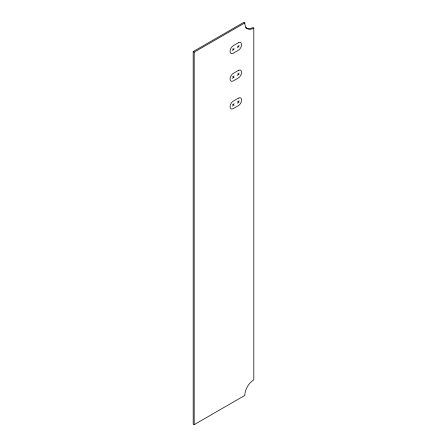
<?xml version="1.0" encoding="UTF-8"?>
<svg xmlns="http://www.w3.org/2000/svg" width="447" height="447" viewBox="0 0 447 447"><rect width="100%" height="100%" fill="white"/><g stroke="black" fill="none" stroke-linecap="round" stroke-linejoin="round"><path stroke-width="0.67" d="M232.574 50.734L234.072 48.136M237.569 47.851L239.072 45.253M232.574 78.432L234.072 75.834M237.569 75.549L239.072 72.95M232.574 106.129L234.072 103.536M237.569 103.246L239.072 100.648M193.188 51.578L243.816 22.35L244.816 22.926A12.723 7.342 -60 0 0 253.812 28.122L253.812 379.838A12.723 7.342 -60 0 0 244.816 395.422L194.188 424.65L193.188 424.074L193.188 51.578L194.188 52.159L244.816 22.926M253.812 28.122L252.812 27.541A12.723 7.342 -60 0 1 245.431 27.356M237.569 46.119L239.072 46.985M232.574 49.002L234.072 49.868M237.569 73.816L239.072 74.683M232.574 76.7L234.072 77.566M237.569 101.514L239.072 102.38M232.574 104.397L234.072 105.263M194.188 52.159L194.188 424.65M238.318 42.8L233.323 45.683A4.593 2.654 -60 0 0 230.076 51.31A4.593 2.654 -60 0 0 233.323 53.187L238.318 50.304A4.593 2.654 -60 0 0 241.57 44.678A4.593 2.654 -60 0 0 238.318 42.8M238.318 70.497L233.323 73.386A4.593 2.654 -60 0 0 230.076 79.007A4.593 2.654 -60 0 0 233.323 80.885L238.318 78.001A4.593 2.654 -60 0 0 241.57 72.375A4.593 2.654 -60 0 0 238.318 70.497M238.318 98.195L233.323 101.083A4.593 2.654 -60 0 0 230.076 106.71A4.593 2.654 -60 0 0 233.323 108.582L238.318 105.699A4.593 2.654 -60 0 0 241.57 100.072A4.593 2.654 -60 0 0 238.318 98.195"/></g></svg>
